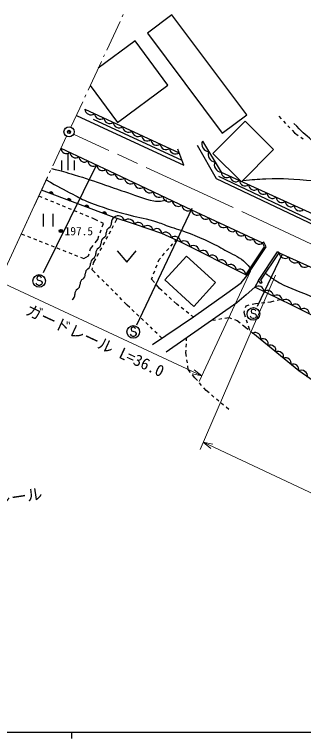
# Model space of a CAD drawing. Units: millimetres, scale not verified. Extents: x 40000 to 680000, y 20000 to 380000.
# Drawn here: x 159004 to 204712, y 204000 to 318264 of the extents above; entities that cross this region are included whole.
import ezdxf
from ezdxf.enums import TextEntityAlignment as Align

# ---------------------------------------------------------------- set-up
doc = ezdxf.new("R2010")
doc.units = ezdxf.units.MM
doc.header["$LTSCALE"] = 1000
doc.header["$PDMODE"] = 32
doc.header["$PDSIZE"] = 500
doc.linetypes.add('CHAIN', pattern=[18.5, 12, -1.5, 3.5, -1.5])
for name, color, linetype, lineweight in [('M-BGD', 7, 'Continuous', 25), ('M-BMK', 2, 'CHAIN', 13), ('M-BMK-HTXT', 7, 'Continuous', 13), ('M-BMK-SRVR', 3, 'Continuous', 25), ('M-STR-HTXT', 7, 'Continuous', 13), ('M-STR-STRC', 7, 'Continuous', 25), ('M-TTL-BAND', 7, 'Continuous', 25)]:
    doc.layers.add(name, color=color, linetype=linetype, lineweight=lineweight)
doc.layers.add('M-OTRS', color=6, linetype='Continuous')
doc.styles.add('ＭＳ ゴシック', font='')
doc.styles.get('ＭＳ ゴシック').set_extended_font_data('MS Gothic')

msp = doc.modelspace()

# ---------------------------------------------------------------- linework, layer by layer
at = {"layer": 'M-BGD'}
for p, q in [((170991, 307064), (175312, 301235)), ((170153, 303316), (185032, 296453)), ((168789, 302329), (185788, 294477)), ((171466, 301747), (185484, 295272)), ((200812, 302233), (201199, 301815)), ((201539, 301449), (201879, 301082)), ((202219, 300715), (202559, 300349)), ((202899, 299982), (203286, 299564)), ((203286, 299564), (203846, 299189)), ((204261, 298911), (204677, 298633)), ((167432, 296208), (167432, 293708)), ((185788, 294477), (184810, 297033)), ((166432, 295208), (166432, 293708)), ((168432, 295208), (168432, 293708)), ((191258, 292738), (209866, 283930)), ((174766, 286237), (163273, 290531)), ((163379, 289386), (162845, 289606)), ((164304, 289005), (163841, 289195)), ((165228, 288624), (164766, 288814)), ((166153, 288242), (165690, 288433)), ((167077, 287861), (166615, 288052)), ((168002, 287480), (167539, 287671)), ((168926, 287099), (168464, 287290)), ((169851, 286718), (169389, 286909)), ((163547, 286798), (163547, 284798)), ((165047, 286798), (165047, 284798)), ((170775, 286337), (170313, 286527)), ((171771, 285926), (171238, 286146)), ((172194, 285710), (171771, 285926)), ((174921, 285426), (175265, 286072)), ((173061, 285266), (172639, 285482)), ((172868, 284726), (173061, 285266)), ((174451, 284544), (174686, 284985)), ((160087, 283650), (160607, 283445)), ((172533, 283783), (172701, 284254)), ((173981, 283661), (174216, 284103)), ((161072, 283262), (161537, 283079)), ((162002, 282896), (162468, 282712)), ((162933, 282529), (163398, 282346)), ((171751, 282225), (172173, 282771)), ((172173, 282771), (172366, 283312)), ((173041, 281896), (173276, 282337)), ((173511, 282779), (173746, 283220)), ((184375, 282461), (184571, 282686)), ((198417, 282317), (198239, 282225)), ((163863, 282163), (164329, 281980)), ((164794, 281797), (165259, 281614)), ((165724, 281430), (166190, 281247)), ((170937, 280974), (171022, 281284)), ((171022, 281284), (171444, 281830)), ((172570, 281014), (172805, 281455)), ((183061, 280953), (183390, 281330)), ((183718, 281707), (184046, 282084)), ((166655, 281064), (167120, 280881)), ((167585, 280698), (168051, 280515)), ((168516, 280332), (168981, 280148)), ((169446, 279965), (169966, 279761)), ((169966, 279761), (170722, 280180)), ((170722, 280180), (170806, 280491)), ((172100, 280131), (172335, 280572)), ((175252, 280971), (176752, 279171)), ((176752, 279171), (178252, 280971)), ((182405, 280199), (182733, 280576)), ((200846, 280660), (200597, 280825)), ((171454, 278748), (171521, 279044)), ((171521, 279044), (171865, 279690)), ((181726, 279206), (181880, 279597)), ((181880, 279597), (182076, 279822)), ((171275, 277964), (171343, 278260)), ((171758, 277482), (171275, 277964)), ((180990, 277346), (181174, 277811)), ((181358, 278276), (181542, 278741)), ((172465, 276775), (172112, 277129)), ((180651, 276490), (180806, 276882)), ((195565, 277152), (195731, 277041)), ((173173, 276069), (172819, 276422)), ((173880, 275362), (173527, 275715)), ((181132, 275951), (180651, 276490)), ((181946, 275039), (181465, 275578)), ((198189, 275977), (197942, 275808)), ((174588, 274655), (174234, 275009)), ((175295, 273948), (174942, 274302)), ((182380, 274642), (181946, 275039)), ((183117, 273966), (182749, 274304)), ((176003, 273242), (175649, 273595)), ((183855, 273291), (183486, 273629)), ((200533, 273158), (201023, 273267)), ((176839, 272406), (176357, 272888)), ((177225, 272041), (176839, 272406)), ((184657, 272556), (184224, 272953)), ((184988, 272302), (184657, 272556)), ((185780, 271691), (185384, 271997)), ((195532, 272002), (195616, 272310)), ((195616, 272310), (196110, 272424)), ((196597, 272537), (197091, 272652)), ((197091, 272652), (197579, 272709)), ((198075, 272767), (198572, 272825)), ((199068, 272883), (199556, 272940)), ((199556, 272940), (200045, 273049)), ((177951, 271353), (177588, 271697)), ((178677, 270665), (178314, 271009)), ((186572, 271081), (186176, 271386)), ((195319, 271212), (195402, 271520)), ((195539, 270505), (195319, 271212)), ((179403, 269978), (179040, 270321)), ((187298, 270522), (186968, 270776)), ((190215, 270000), (190812, 270098)), ((191306, 270179), (191799, 270260)), ((192292, 270341), (192890, 270439)), ((192890, 270439), (193328, 270287)), ((193801, 270123), (194239, 269971)), ((194239, 269971), (194686, 269600)), ((195836, 269551), (195687, 270028)), ((180129, 269290), (179766, 269634)), ((180855, 268602), (180492, 268946)), ((195070, 269280), (195517, 268909)), ((195517, 268909), (195912, 268598)), ((196205, 268366), (195985, 269073)), ((181581, 267915), (181218, 268258)), ((182330, 267205), (181944, 267571)), ((196304, 268288), (196699, 267976)), ((186164, 265781), (186185, 266280)), ((186206, 266780), (186225, 267218)), ((186124, 264843), (186143, 265281)), ((186204, 264281), (186124, 264843)), ((186344, 263291), (186274, 263786)), ((186493, 262234), (186414, 262796)), ((186860, 261773), (186493, 262234)), ((187537, 260920), (187171, 261381)), ((187928, 260481), (187537, 260920)), ((188594, 259735), (188261, 260108)), ((189318, 258923), (188927, 259362)), ((189777, 258537), (189318, 258923)), ((190543, 257894), (190160, 258216)), ((191309, 257251), (190926, 257573)), ((192075, 256608), (191692, 256929)), ((192917, 255900), (192457, 256286))]:
    msp.add_line(p, q, dxfattribs=at)
for points in [[(180022, 315340), (191871, 299521), (195725, 302408), (183876, 318227)], [(190388, 296348), (195479, 301451), (199969, 296972), (194878, 291869)], [(190796, 275973), (186202, 280148), (182769, 276370), (187363, 272195)]]:
    msp.add_lwpolyline(points, close=True, dxfattribs=at)
for points in [[(175312, 301235), (183263, 307129), (178094, 314103), (172249, 309770)], [(188737, 298276), (191689, 293386), (209053, 285491)], [(166353, 297180), (174901, 293156), (186993, 287453), (198239, 282225)], [(187903, 297639), (190919, 292372), (229319, 274195), (236031, 271647), (240996, 270318), (244047, 269772)], [(195565, 277152), (185319, 282350), (182314, 283700), (177987, 285175), (174766, 286237)], [(195731, 277041), (198792, 281588), (198417, 282317)], [(195565, 277152), (198560, 281601), (198239, 282225)], [(197942, 275808), (197599, 276307), (200597, 280825)], [(198189, 275977), (197960, 276310), (200846, 280660)], [(200846, 280660), (210099, 276474), (213450, 274864), (219859, 272025), (226244, 268929), (229476, 267790), (235653, 265720), (239647, 264645), (243949, 264049)], [(180830, 266203), (187298, 270522), (192588, 274282), (194873, 275902), (195731, 277041)], [(197599, 276307), (197003, 275215), (195633, 274000), (194163, 272753), (182989, 264962)], [(291605, 249290), (282408, 251323), (270524, 255030), (260348, 255374), (252629, 255878), (242598, 257227), (230134, 260808), (222286, 263288), (216808, 265397), (202845, 272384), (197003, 275215)], [(238976, 247220), (237842, 245897), (235602, 245303), (232876, 245762), (223872, 250125), (215784, 254012), (212381, 256333), (208115, 259112), (203951, 262015), (196699, 267976)]]:
    msp.add_lwpolyline(points, dxfattribs=at)
for radius in [250, 204, 159, 114, 68.2, 22.7]:
    msp.add_circle((166327, 284102), radius, dxfattribs=at)
for centre, radius, start, end in [((171074, 303355), 921, 182.44584, 308.03086), ((172562, 302669), 921, 182.44584, 308.03086), ((174049, 301983), 921, 182.44584, 308.03086), ((175537, 301297), 921, 182.44584, 308.03086), ((177025, 300610), 921, 182.44584, 308.03086), ((178513, 299924), 921, 182.44584, 308.03086), ((180001, 299238), 921, 182.44584, 308.03086), ((181489, 298552), 921, 182.44584, 308.03086), ((189791, 297800), 1156, 155.70619, 266.53541), ((167223, 297180), 870, 179.95139, 309.62333), ((182976, 297865), 921, 182.44584, 308.03086), ((184464, 297179), 921, 182.44584, 308.03086), ((168647, 296509), 870, 179.95139, 309.62333), ((190775, 296170), 1156, 155.70619, 266.53541), ((170072, 295838), 870, 179.95139, 309.62333), ((171497, 295167), 870, 179.95139, 309.62333), ((191759, 294540), 1156, 155.70619, 266.53541), ((172921, 294497), 870, 179.95139, 309.62333), ((174346, 293826), 870, 179.95139, 309.62333), ((175848, 293205), 948, 182.95791, 306.54105), ((192571, 293404), 882, 181.19979, 309.90198), ((194018, 292746), 882, 181.19979, 309.90198), ((177359, 292492), 948, 182.95791, 306.54105), ((178871, 291779), 948, 182.95791, 306.54105), ((195465, 292088), 882, 181.19979, 309.90198), ((196912, 291431), 882, 181.19979, 309.90198), ((164785, 289908), 354, 348.31059, 150.71577), ((180382, 291066), 948, 182.95791, 306.54105), ((181894, 290353), 948, 182.95791, 306.54105), ((198358, 290773), 882, 181.19979, 309.90198), ((164785, 289908), 283, 350.53463, 148.49173), ((164785, 289908), 212, 354.28096, 144.7454), ((164785, 289908), 142, 1.99268, 137.03367), ((164785, 289908), 100, 12.31035, 126.71601), ((167596, 288858), 354, 348.31059, 150.71577), ((167596, 288858), 283, 350.53463, 148.49173), ((183405, 289640), 948, 182.95791, 306.54105), ((199805, 290115), 882, 181.19979, 309.90198), ((201252, 289457), 882, 181.19979, 309.90198), ((167596, 288858), 212, 354.28096, 144.7454), ((167596, 288858), 142, 1.99268, 137.03367), ((167596, 288858), 100, 12.31035, 126.71601), ((170406, 287808), 354, 348.31059, 150.71577), ((170406, 287808), 283, 350.53463, 148.49173), ((170406, 287808), 212, 354.28096, 144.7454), ((170406, 287808), 142, 1.99268, 137.03367), ((184916, 288928), 948, 182.95791, 306.54105), ((186428, 288215), 948, 182.95791, 306.54105), ((202699, 288799), 882, 181.19979, 309.90198), ((204146, 288141), 882, 181.19979, 309.90198), ((170406, 287808), 100, 12.31035, 126.71601), ((173216, 286758), 354, 348.31059, 150.71577), ((173216, 286758), 283, 350.53463, 148.49173), ((173216, 286758), 212, 354.28096, 144.7454), ((173216, 286758), 142, 1.99268, 137.03367), ((173216, 286758), 100, 12.31035, 126.71601), ((187843, 287444), 851, 179.41969, 310.72054), ((175240, 285483), 890, 122.17961, 183.6355), ((175425, 285526), 969, 10.69557, 132.81907), ((177035, 284995), 969, 10.69557, 132.81907), ((189249, 286791), 851, 179.41969, 310.72054), ((190655, 286137), 851, 179.41969, 310.72054), ((174412, 283863), 890, 122.17961, 183.6355), ((173463, 285370), 890, 302.17961, 3.6355), ((178601, 284616), 831, 4.62816, 137.71757), ((180044, 284125), 831, 4.62816, 137.71757), ((192061, 285484), 851, 179.41969, 310.72054), ((193466, 284831), 851, 179.41969, 310.72054), ((172634, 283750), 890, 302.17961, 3.6355), ((181486, 283633), 831, 4.62816, 137.71757), ((182890, 282972), 928, 3.2843, 128.34583), ((194872, 284177), 851, 179.41969, 310.72054), ((196278, 283524), 851, 179.41969, 310.72054), ((173583, 282243), 890, 122.17961, 183.6355), ((184392, 282297), 928, 3.2843, 128.34583), ((185859, 281601), 924, 0.3964, 125.80565), ((197684, 282870), 851, 179.41969, 310.72054), ((172754, 280623), 890, 122.17961, 183.6355), ((171806, 282130), 890, 302.17961, 3.6355), ((187323, 280859), 924, 0.3964, 125.80565), ((170977, 280510), 890, 302.17961, 3.6355), ((188787, 280116), 924, 0.3964, 125.80565), ((190250, 279374), 924, 0.3964, 125.80565), ((201809, 280736), 966, 184.5099, 306.8037), ((203352, 280038), 966, 184.5099, 306.8037), ((170148, 278890), 890, 302.17961, 3.6355), ((171925, 279003), 890, 122.17961, 183.6355), ((191714, 278631), 924, 0.3964, 125.80565), ((193178, 277889), 924, 0.3964, 125.80565), ((204894, 279341), 966, 184.5099, 306.8037), ((171097, 277383), 890, 122.17961, 183.6355), ((194642, 277146), 924, 0.3964, 125.80565), ((169319, 277270), 890, 302.17961, 3.6355), ((168491, 275650), 890, 302.17961, 3.6355), ((170268, 275763), 890, 122.17961, 183.6355), ((197555, 274493), 908, 0.86267, 127.42771), ((169439, 274143), 890, 122.17961, 183.6355), ((199016, 273786), 908, 0.86267, 127.42771), ((167662, 274030), 890, 302.17961, 3.6355), ((200476, 273078), 908, 0.86267, 127.42771), ((201937, 272370), 908, 0.86267, 127.42771), ((203382, 271713), 860, 358.1406, 128.69239), ((204779, 271014), 860, 358.1406, 128.69239), ((197073, 267200), 862, 345.4112, 115.74471), ((198282, 266206), 862, 345.4112, 115.74471), ((199491, 265213), 862, 345.4112, 115.74471), ((200699, 264219), 862, 345.4112, 115.74471), ((201908, 263226), 862, 345.4112, 115.74471), ((203117, 262232), 862, 345.4112, 115.74471), ((204379, 261149), 966, 353.94808, 116.28696)]:
    msp.add_arc(centre, radius, start, end, dxfattribs=at)
for points, knots in [([(340526, 299671), (339781, 298673), (339535, 298304), (338726, 297602), (338096, 297056), (337710, 296779), (336988, 296361), (335713, 295622), (334895, 295409), (333532, 294850), (332199, 294303), (331419, 294084), (330071, 293572), (328386, 292933), (327309, 292830), (325781, 291873), (321840, 289405), (320414, 286971), (316692, 284184), (315015, 282929), (313907, 282459), (312020, 281550), (308616, 279911), (306595, 279158), (302925, 278258), (299559, 277432), (297554, 277622), (294126, 277109), (292051, 276799), (290900, 276558), (288829, 276222), (286339, 275819), (284935, 275647), (282447, 275230), (279620, 274756), (278084, 274131), (275225, 273926), (272703, 273746), (271279, 274008), (268759, 274216), (266238, 274425), (264862, 274842), (262354, 275166), (261434, 275284), (260911, 275287), (259995, 275427), (259023, 275574), (258485, 275694), (257523, 275897), (253164, 276813), (250759, 277495), (246437, 278572), (244964, 278939), (244151, 279195), (242680, 279571), (240671, 280084), (239508, 280237), (237528, 280854), (235508, 281484), (234414, 281953), (232448, 282737), (230737, 283419), (229795, 283844), (228124, 284620), (225557, 285812), (224134, 286514), (221637, 287848), (219230, 289133), (217898, 289889), (215564, 291303), (214275, 292084), (213556, 292527), (212313, 293379), (211274, 294092), (210705, 294511), (209709, 295284), (208230, 296433), (207426, 297110), (206033, 298362), (204886, 299394), (204510, 299753), (203164, 301079)], [0, 0, 0, 0, 1, 1, 1, 2, 2, 2, 3, 3, 3, 4, 4, 4, 5, 5, 5, 6, 6, 6, 7, 7, 7, 8, 8, 8, 9, 9, 9, 10, 10, 10, 11, 11, 11, 12, 12, 12, 13, 13, 13, 14, 14, 14, 15, 15, 15, 16, 16, 16, 17, 17, 17, 18, 18, 18, 19, 19, 19, 20, 20, 20, 21, 21, 21, 22, 22, 22, 23, 23, 23, 24, 24, 24, 25, 25, 25, 26, 26, 26, 27, 27, 27, 27]), ([(164866, 293970), (166584, 293522), (167044, 293393), (168429, 292982), (170397, 292399), (171474, 291987), (173422, 291336), (174784, 290880), (175535, 290588), (176903, 290148), (178509, 289633), (179363, 289146), (181026, 288862), (181438, 288792), (181678, 288777), (182094, 288814), (182490, 288850), (182650, 288896), (183090, 289030)], [0, 0, 0, 0, 1, 1, 1, 2, 2, 2, 3, 3, 3, 4, 4, 4, 5, 5, 5, 6, 6, 6, 6]), ([(164030, 292165), (166040, 291048), (166568, 290740), (168232, 289898), (169219, 289399), (169742, 289046), (170775, 288651), (173048, 287780), (174363, 287399), (176707, 286743), (178357, 286282), (179329, 286204), (180971, 285712), (181901, 285433), (182393, 285190), (183310, 284872), (184595, 284426), (185340, 284248), (186609, 283757), (187917, 283250), (188639, 282935), (189904, 282329), (191005, 281802), (191601, 281465), (192663, 280866), (193831, 280207), (194651, 280017), (195572, 279042), (195865, 278732), (196000, 278605), (196273, 278204)], [0, 0, 0, 0, 1, 1, 1, 2, 2, 2, 3, 3, 3, 4, 4, 4, 5, 5, 5, 6, 6, 6, 7, 7, 7, 8, 8, 8, 9, 9, 9, 10, 10, 10, 10]), ([(195066, 292057), (196784, 292245), (197293, 292263), (198724, 292327), (201728, 292462), (202799, 292308), (206416, 292049)], [0, 0, 0, 0, 1, 1, 1, 2, 2, 2, 2]), ([(198702, 277428), (199374, 276878), (199622, 276732), (200238, 276324), (202150, 275060), (203505, 274870), (205585, 273907), (206837, 273327), (207540, 273004), (208770, 272378), (209941, 271781), (210620, 271487), (211748, 270812), (212392, 270427), (212801, 270264), (213349, 269751), (213792, 269335), (214032, 269083), (214375, 268581), (214609, 268239), (214709, 268025), (214878, 267646), (215048, 267264), (215093, 267114), (215238, 266638)], [0, 0, 0, 0, 1, 1, 1, 2, 2, 2, 3, 3, 3, 4, 4, 4, 5, 5, 5, 6, 6, 6, 7, 7, 7, 8, 8, 8, 8])]:
    msp.add_open_spline(points, degree=3, knots=knots, dxfattribs=at)
at = {"layer": 'M-BMK'}
msp.add_lwpolyline([(222610, 274266), (190737, 289135), (168338, 299361)], dxfattribs=at)
at = {"layer": 'M-BMK-HTXT'}
for p, q in [((176030, 317901), (176199, 318264)), ((173584, 312642), (175693, 317176)), ((170633, 306294), (172741, 310828)), ((173078, 311554), (173247, 311916)), ((170127, 305206), (170296, 305569)), ((167929, 300479), (169790, 304481)), ((165055, 294377), (167219, 299051)), ((162113, 288025), (164214, 292562)), ((164550, 293288), (164719, 293651)), ((161609, 286936), (161777, 287299)), ((159172, 281673), (161273, 286210))]:
    msp.add_line(p, q, dxfattribs=at)
at = {"layer": 'M-BMK-SRVR'}
msp.add_circle((167631, 299736), 800, dxfattribs=at)
at = {"layer": 'M-OTRS'}
msp.add_point((167631, 299736), dxfattribs=at)
at = {"layer": 'M-STR-HTXT'}
for p, q in [((164250, 292644), (156160, 275193)), ((196314, 277781), (188224, 260329)), ((200272, 277131), (188374, 249614)), ((156581, 276100), (188645, 261237)), ((188645, 261237), (187441, 262208)), ((188645, 261237), (187126, 261527)), ((188865, 250750), (221184, 235576)), ((188865, 250750), (190064, 249773)), ((188865, 250750), (190382, 250452))]:
    msp.add_line(p, q, dxfattribs=at)
at = {"layer": 'M-STR-STRC'}
for p, q in [((171978, 294532), (163537, 277485)), ((178329, 269292), (187089, 287701)), ((201313, 280449), (197363, 272168)), ((162638, 276857), (162547, 276675)), ((162547, 276675), (162547, 276585)), ((162547, 276585), (162638, 276403)), ((162820, 276948), (162638, 276857)), ((163002, 276948), (162820, 276948)), ((163183, 276857), (163002, 276948)), ((163274, 276675), (163183, 276857)), ((162547, 275675), (162456, 275857)), ((162638, 275585), (162547, 275675)), ((162638, 276403), (163183, 276221)), ((162820, 275494), (162638, 275585)), ((163002, 275494), (162820, 275494)), ((163183, 275585), (163002, 275494)), ((163183, 276221), (163274, 276130)), ((163274, 275675), (163183, 275585)), ((163274, 276130), (163365, 275948)), ((163365, 275857), (163274, 275675)), ((163365, 275948), (163365, 275857)), ((196507, 271637), (196416, 271455)), ((196416, 271455), (196416, 271364)), ((196416, 271364), (196507, 271182)), ((196688, 271728), (196507, 271637)), ((196507, 271182), (197052, 271000)), ((196870, 271728), (196688, 271728)), ((197052, 271637), (196870, 271728)), ((197143, 271455), (197052, 271637)), ((197052, 271000), (197143, 270910)), ((197143, 270910), (197234, 270728)), ((196416, 270455), (196325, 270637)), ((196507, 270364), (196416, 270455)), ((196688, 270273), (196507, 270364)), ((196870, 270273), (196688, 270273)), ((197052, 270364), (196870, 270273)), ((197143, 270455), (197052, 270364)), ((197234, 270637), (197143, 270455)), ((197234, 270728), (197234, 270637)), ((177525, 268813), (177435, 268631)), ((177435, 268631), (177435, 268540)), ((177435, 268540), (177525, 268358)), ((177707, 268904), (177525, 268813)), ((177889, 268904), (177707, 268904)), ((178071, 268813), (177889, 268904)), ((178162, 268631), (178071, 268813)), ((177435, 267631), (177344, 267813)), ((177525, 267540), (177435, 267631)), ((177525, 268358), (178071, 268176)), ((177707, 267449), (177525, 267540)), ((177889, 267449), (177707, 267449)), ((178071, 267540), (177889, 267449)), ((178071, 268176), (178162, 268086)), ((178162, 267631), (178071, 267540)), ((178162, 268086), (178253, 267904)), ((178253, 267813), (178162, 267631)), ((178253, 267904), (178253, 267813))]:
    msp.add_line(p, q, dxfattribs=at)
for centre in [(162911, 276221), (196779, 271000), (177798, 268176)]:
    msp.add_circle(centre, 1000, dxfattribs=at)
at = {"layer": 'M-TTL-BAND'}
for p, q in [((40000, 205000), (579000, 205000)), ((168000, 205000), (168000, 204000))]:
    msp.add_line(p, q, dxfattribs=at)

# ---------------------------------------------------------------- texts
at = {"layer": 'M-BGD', "style": 'ＭＳ ゴシック'}
msp.add_text('197.5', height=1320, dxfattribs=at).set_placement((166938, 283018), align=Align.BOTTOM_LEFT)
at = {"layer": 'M-STR-HTXT', "style": 'ＭＳ ゴシック'}
for s, rotation, p in [('ガードレール L=36.0', 335.129, (171141, 265493)), ('ガードレール', 8.48, (156200, 240148))]:
    msp.add_text(s, height=1833, rotation=rotation, dxfattribs=at).set_placement(p, align=Align.BOTTOM_CENTER)

doc.saveas('drawing.dxf')
